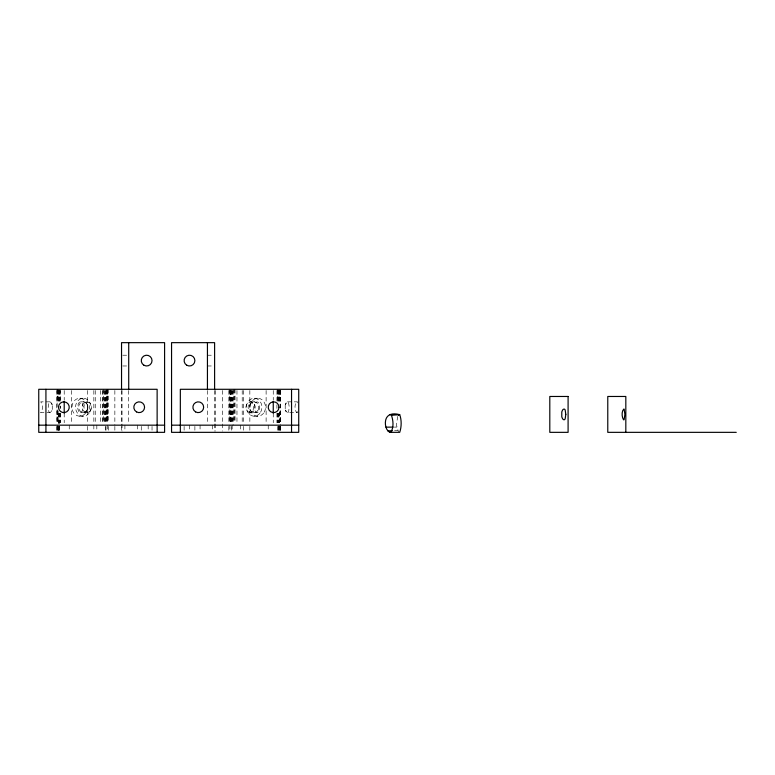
<?xml version="1.0" encoding="UTF-8"?>
<svg xmlns="http://www.w3.org/2000/svg" width="775" height="775" viewBox="0 0 775 775"><rect width="100%" height="100%" fill="white"/><g stroke="black" fill="none" stroke-linecap="round" stroke-linejoin="round"><path stroke-width="0.58" stroke-dasharray="3.88 2.91" d="M51.964 403.959L52.167 404.647L50.404 401.944A38.973 5.619 -90 0 0 49.881 401.857L49.61 401.944A34.274 4.921 90 0 0 49.232 402.225L49.096 402.39A22.504 2.635 90 0 0 48.854 402.874L48.195 407.233L48.854 411.583A22.504 2.635 90 0 0 49.096 412.067L49.484 412.445A38.256 5.493 -90 0 0 50.007 412.61L51.683 411.031A25.313 4.282 -89.9 0 0 52.099 410.033L51.421 411.583M285.781 411.128L285.781 411.031A25.313 4.282 89.9 0 1 285.374 410.033L287.331 412.6L297.522 412.61M52.264 409.52L52.264 404.938M285.21 404.938L285.21 409.52M297.416 411.583L297.028 412.445A29.818 2.693 -90 0 1 296.738 412.61C294.461 410.246 294.306 404.405 296.738 401.847A29.818 2.693 90 0 1 297.028 402.022L297.416 402.874M286.062 402.903L285.307 404.647L287.07 401.944A38.973 5.619 -90 0 1 287.593 401.857L287.854 401.944A34.274 4.921 90 0 1 288.232 402.225L288.377 402.39A22.504 2.635 -90 0 1 288.62 402.874L289.278 407.233L288.62 411.583A22.504 2.635 -90 0 1 288.377 412.067L287.99 412.445A38.256 5.493 90 0 1 287.467 412.61M397.73 416.398L396.364 424.729L398.495 431.772M51.402 402.903L51.964 404.066M286.052 411.583L285.781 411.031M394.514 430.706L397.808 430.629M394.32 427.103L396.713 427.083M122.741 355.212L128.718 355.212M207.438 355.212L213.416 355.212M122.741 365.974L128.718 365.974M207.438 365.974L213.416 365.974M79.718 398.263L83.303 398.263M254.171 398.263L257.755 398.263M50.007 401.847L40.736 401.847A29.818 2.693 -90 0 1 40.736 401.847C43.1 404.424 43.109 410.033 40.736 412.61A29.818 2.693 -90 0 1 40.658 412.6L50.007 412.61M80.435 401.847L86.897 401.847M250.577 401.847L257.038 401.847M287.467 401.847L297.522 401.847M80.416 412.61A5.377 2.703 90 0 0 82.77 404.56A5.377 2.703 90 0 0 78.091 404.521A5.377 2.703 90 0 0 80.416 412.61L86.897 412.61M250.577 412.61A5.377 4.66 90 0 0 254.617 404.54A5.377 4.66 90 0 0 246.547 404.54A5.377 4.66 90 0 0 250.577 412.61L257.058 412.61M79.718 416.204L83.303 416.204M254.171 416.204L257.755 416.204M280.676 390.493L280.676 422.772M280.676 426.366L280.676 431.152M280.366 390.493L280.366 425.165M280.366 426.366L280.366 431.152M280.046 390.493L280.046 422.772M280.046 426.366L280.046 432.343M279.707 390.493L279.707 402.448M279.707 412.009L279.707 422.772M279.707 426.366L279.707 431.152M279.358 390.493L279.358 402.448M279.358 412.009L279.358 422.772M279.358 426.366L279.358 432.343M278.99 389.292L278.99 402.448M278.99 413.211L278.99 422.772M278.99 425.165L278.99 431.152M278.603 390.493L278.603 402.448M278.603 413.211L278.603 422.772M278.603 426.366L278.603 431.152M278.206 390.493L278.206 402.448M278.206 413.211L278.206 422.772M278.206 426.366L278.206 432.343M277.789 390.493L277.789 401.256M277.789 413.211L277.789 422.772M277.789 426.366L277.789 432.343M277.363 389.292L277.363 401.256M277.363 413.211L277.363 422.772M276.927 390.493L276.927 403.639M276.927 404.841L276.927 408.425M276.927 413.211L276.927 422.772M273.255 390.493L273.255 400.055M273.255 413.211L273.255 422.772M268.228 425.165L268.228 431.152M266.116 390.493L266.116 422.772M249.841 390.493L249.841 422.772M249.841 426.366L249.841 431.152M243.631 390.493L243.631 422.772M243.631 426.366L243.631 431.152M242.217 390.493L242.217 422.772M240.647 425.165L240.647 431.152M236.966 390.493L236.966 422.772M235.048 389.292L235.048 422.772M234.457 389.292L234.457 422.772M233.769 389.292L233.769 422.772M233.12 390.493L233.12 425.165M232.519 390.493L232.519 422.772M232.151 425.165L232.151 431.152M231.977 390.493L231.977 422.772M231.483 390.493L231.483 422.772M231.454 426.366L231.454 431.152M231.047 390.493L231.047 422.772M230.669 390.493L230.669 422.772M230.359 390.493L230.359 422.772M230.107 390.493L230.107 422.772M229.933 390.493L229.933 422.772M229.884 425.165L229.884 431.152M229.797 389.292L229.826 422.772M228.828 390.493L228.828 422.772M228.828 426.366L228.828 431.152M222.619 390.493L222.619 422.772M222.619 423.973L222.619 431.152M215.44 390.493L215.44 422.772M215.44 423.973L215.44 431.152M214.607 390.493L214.607 422.772M214.607 423.973L214.607 431.152M212.553 425.165L212.553 431.152M207.438 390.493L207.438 422.772M200.066 425.165L200.066 431.152M194.883 426.366L194.883 432.343M189.303 425.165L189.303 431.152M184.121 426.366L184.121 432.343M152.036 426.366L152.036 432.343M148.17 425.165L148.17 431.152M141.273 426.366L141.273 432.343M137.407 425.165L137.407 431.152M128.718 390.493L128.718 422.772M124.911 425.165L124.911 431.152M122.033 390.493L122.033 422.772M122.033 423.973L122.033 431.152M121.539 390.493L121.539 425.165M121.539 426.366L121.539 431.152M114.855 390.493L114.855 425.165M114.855 426.366L114.855 432.343M108.645 389.292L108.645 422.772M108.645 426.366L108.645 431.152M107.677 389.292L107.677 422.772M107.541 389.292L107.541 422.772M107.589 425.165L107.589 431.152M107.367 390.493L107.367 422.772M107.115 389.292L107.115 422.772M106.805 390.493L106.805 422.772M106.427 389.292L106.427 422.772M105.991 390.493L105.991 422.772M106.01 426.366L106.01 431.152M105.497 390.493L105.497 422.772M105.323 426.366L105.323 431.152M104.945 390.493L104.945 422.772M104.354 390.493L104.354 422.772M103.705 389.292L103.705 422.772M103.017 390.493L103.017 422.772M102.426 390.493L102.426 422.772M100.508 390.493L100.508 422.772M96.827 425.165L96.827 431.152M95.247 390.493L95.247 422.772M93.843 390.493L93.843 422.772M93.843 425.165L93.843 431.152M87.633 390.493L87.633 422.772M87.633 426.366L87.633 431.152M71.358 390.493L71.358 422.772M69.246 425.165L69.246 431.152M64.209 390.493L64.209 400.055M64.209 413.211L64.209 422.772M60.547 390.493L60.547 401.256M60.547 406.032L60.547 408.425M60.547 413.211L60.547 422.772M60.111 389.292L60.111 401.256M60.111 406.032L60.111 408.425M60.111 413.211L60.111 422.772M59.685 390.493L59.685 401.256M59.685 413.211L59.685 422.772M59.685 426.366L59.685 432.343M59.268 390.493L59.268 401.256M59.268 413.211L59.268 425.165M59.268 426.366L59.268 432.343M58.871 390.493L58.871 402.448M58.871 413.211L58.871 422.772M58.871 426.366L58.871 432.343M58.483 390.493L58.483 402.448M58.483 413.211L58.483 432.343M58.115 389.292L58.115 402.448M58.115 410.818L58.115 422.772M58.115 426.366L58.115 431.152M57.767 389.292L57.767 402.448M57.767 410.818L57.767 422.772M57.767 425.165L57.767 431.152M57.428 390.493L57.428 402.448M57.428 410.818L57.428 422.772M57.428 426.366L57.428 431.152M57.108 389.292L57.108 422.772M57.108 426.366L57.108 431.152M56.798 390.493L56.798 422.772M56.798 426.366L56.798 431.152M254.791 404.269A5.377 2.703 90 0 0 256.883 412.6A5.377 2.703 90 0 0 259.46 404.821A5.377 2.703 90 0 0 254.791 404.269M264.227 412.193A8.971 7.769 -90 0 0 258.24 398.282A8.971 7.769 -90 0 0 250.8 411.215A8.971 7.769 -90 0 0 264.227 412.193M260.632 412.193A8.971 7.769 -90 0 0 254.655 398.282A8.971 7.769 -90 0 0 247.206 411.215A8.971 7.769 -90 0 0 260.632 412.193M258.201 409.917A5.377 4.66 -90 0 0 254.171 401.847A5.377 4.66 -90 0 0 250.131 409.917A5.377 4.66 -90 0 0 258.201 409.917M253.057 410.188A5.377 2.693 -90 0 0 250.964 401.857A5.377 2.693 -90 0 0 248.407 409.646A5.377 2.693 -90 0 0 253.057 410.188M87.343 409.917A5.377 4.66 -90 0 0 83.303 401.847A5.377 4.66 -90 0 0 79.273 409.917A5.377 4.66 -90 0 0 87.343 409.917M86.19 412.193A8.971 7.769 -90 0 0 80.203 398.282A8.971 7.769 -90 0 0 72.763 411.215A8.971 7.769 -90 0 0 86.19 412.193M89.774 412.193A8.971 7.769 -90 0 0 83.797 398.282A8.971 7.769 -90 0 0 76.347 411.215A8.971 7.769 -90 0 0 89.774 412.193M90.772 410.207A5.377 4.66 -90 0 0 87.188 401.857A5.377 4.66 -90 0 0 82.722 409.626A5.377 4.66 -90 0 0 90.772 410.207M84.339 404.521A5.377 2.693 90 0 0 86.655 412.61A5.377 2.693 90 0 0 88.999 404.56A5.377 2.693 90 0 0 84.339 404.521"/><path stroke-width="1.16" d="M398.427 415.197L399.677 414.528C401.683 419.895 401.595 426.899 399.726 432.314L389.796 432.343C386.318 430.532 385.252 426.017 385.369 422.385C385.708 414.489 392.073 412.639 399.096 414.557L389.631 414.615M390.61 414.528L391.385 415.1L399.677 414.528M389.796 432.343L390.697 432.314C394.029 427.635 393.264 420.321 391.385 415.1M387.926 430.871L392.315 430.764M385.96 427.161L393.128 427.112M38.75 425.165L157.131 425.165M157.412 425.165L164.591 425.165M171.556 425.165L298.724 425.165M736.25 432.343L607.774 432.343L607.774 396.471L625.822 396.471L625.822 432.343M623.555 419.692L623.836 419.788A29.818 2.693 90 0 0 624.127 419.614L624.892 414.402L624.127 409.19A29.818 2.693 90 0 0 623.836 409.026C621.395 411.293 621.802 417.086 623.478 419.633M291.545 389.292L291.545 432.343M273.255 401.256L273.255 413.211M214.607 389.292L214.607 342.657L171.556 342.657L171.556 432.343L298.724 432.343L298.724 389.292L180.333 389.292L180.333 432.343M207.438 342.657L207.438 389.292M157.131 432.343L157.131 389.292L38.75 389.292L38.75 432.343L164.591 432.343L164.591 342.657L121.539 342.657L121.539 389.292M128.718 342.657L128.718 389.292M64.209 401.256L64.209 413.211M45.928 389.292L45.928 432.343M565.818 414.402L565.169 418.762A22.504 2.635 -90 0 1 564.927 419.246L564.529 419.614A38.256 5.493 90 0 1 564.016 419.788L563.483 419.614A25.313 4.282 89.9 0 1 561.788 416.824L561.788 411.99A25.313 4.292 90 0 1 563.483 409.19L564.403 409.123A34.274 4.921 90 0 1 564.781 409.403L564.927 409.568A22.504 2.635 -90 0 1 565.169 410.052L565.818 414.402M278.99 407.185L278.981 407.524A5.377 5.377 0 0 1 270.766 411.796A5.377 5.377 0 0 1 270.979 402.535A5.377 5.377 0 0 1 278.99 407.185M568.094 396.471L549.804 396.471L549.804 432.343L568.094 432.343L568.094 396.471M58.493 407.524L58.483 407.185A5.377 5.377 0 0 1 66.495 402.535A5.377 5.377 0 0 1 66.708 411.796A5.377 5.377 0 0 1 58.493 407.524M143.966 365.257A5.377 5.377 0 0 0 152.036 360.598A5.377 5.377 0 0 0 143.966 355.938A5.377 5.377 0 0 0 143.966 365.257M186.804 365.257A5.377 5.377 0 0 0 194.883 360.598A5.377 5.377 0 0 0 186.804 355.938A5.377 5.377 0 0 0 186.804 365.257M195.581 411.893A5.377 5.377 0 0 0 203.66 407.233A5.377 5.377 0 0 0 195.581 402.574A5.377 5.377 0 0 0 195.581 411.893M136.507 411.893A5.377 5.377 0 0 0 144.576 407.233A5.377 5.377 0 0 0 136.507 402.574A5.377 5.377 0 0 0 136.507 411.893"/></g></svg>
